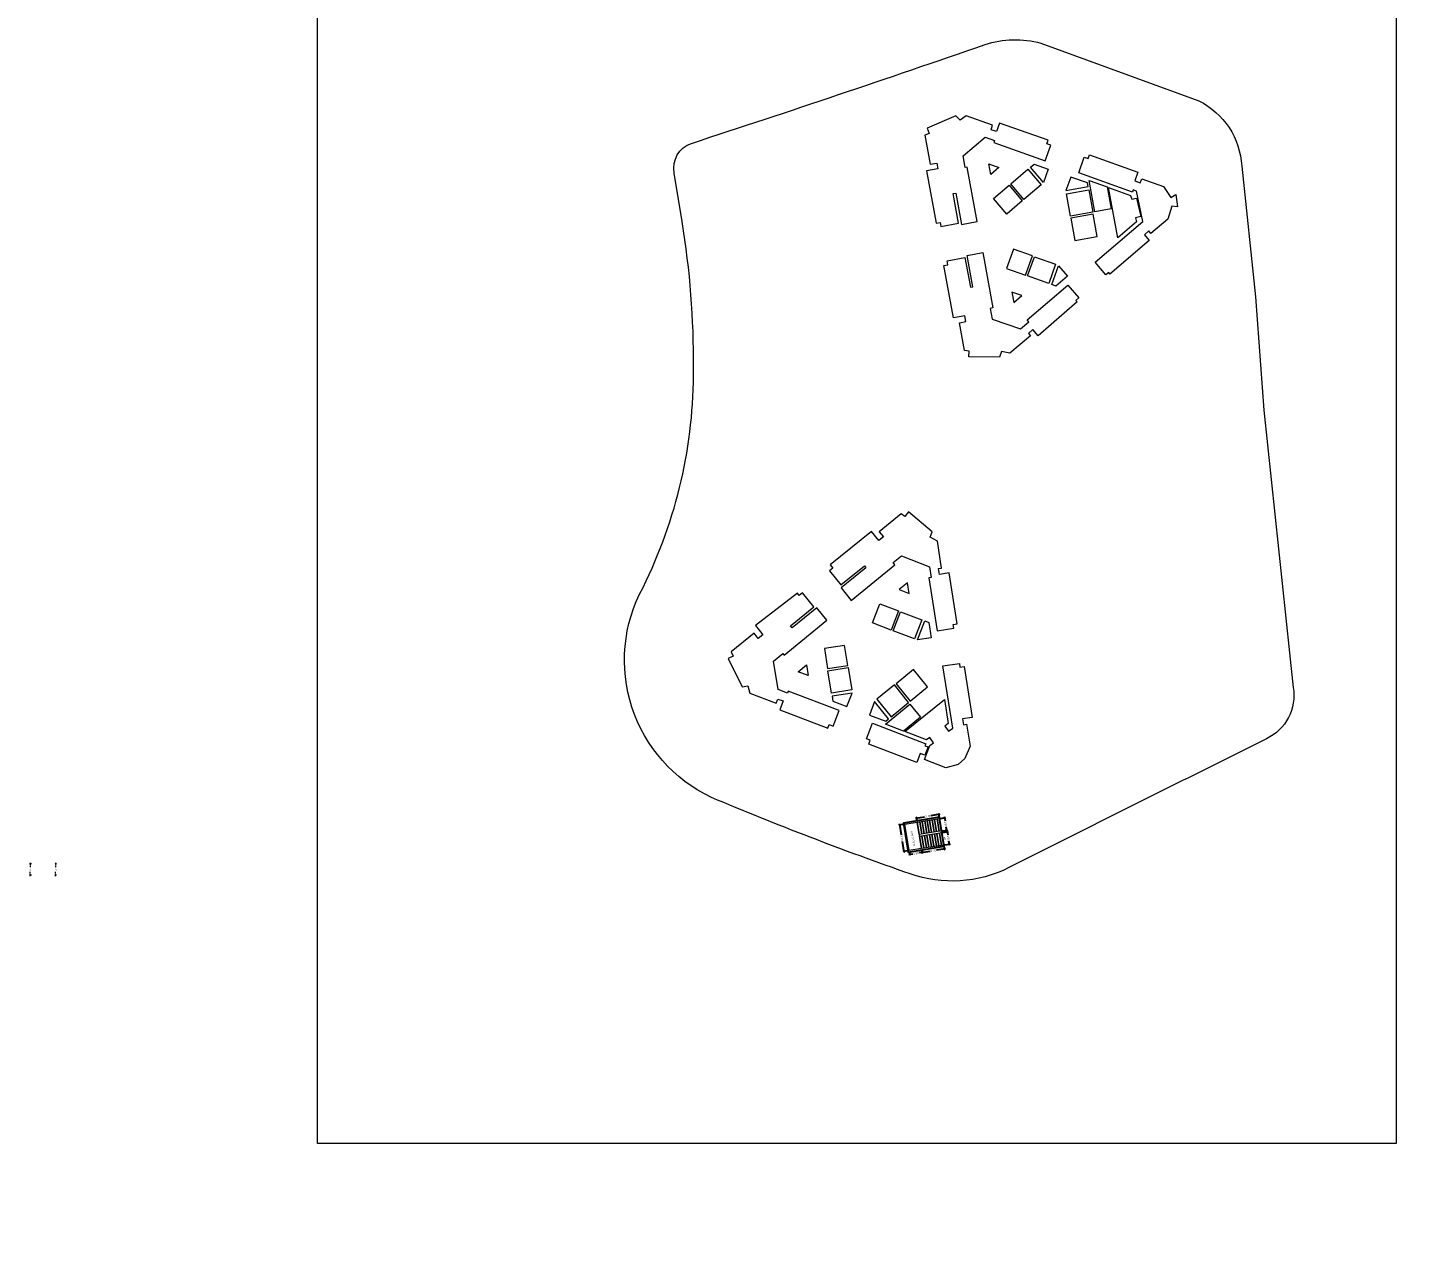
# Model space of a CAD drawing. Header units: metres. Extents: x 256329 to 886268, y -249371 to 355.
# Drawn here: x 286684.6 to 286850.1, y -1142.3 to -997.9 of the extents above; entities that cross this region are included whole.
import ezdxf

# ---------------------------------------------------------------- set-up
doc = ezdxf.new("R2010")
doc.units = ezdxf.units.M
doc.header["$MEASUREMENT"] = 0
doc.header["$PDMODE"] = 35
doc.linetypes.add('CONTINOUS', pattern=[0])
doc.linetypes.add('DASHED', pattern=[0.75, 0.5, -0.25])
doc.layers.get('0').update_dxf_attribs({"lineweight": 18})
doc.layers.get('Defpoints').update_dxf_attribs({"lineweight": 20})
doc.layers.add('A_TEXT', color=4, linetype='Continuous', lineweight=0, transparency=0.3)
for name, color, linetype, lineweight in [('BLK_2_FLR_2_BLT_UP_AREA', 14, 'DASHED', 9), ('BLK_2_FLR_2_BLT_UP_AREA_DEDUCT', 14, 'DASHED', 9), ('BLK_2_FLR_2_EXIT_WIDTH_STAIR', 1, 'DASHED', 9), ('BLK_2_FLR_2_STAIR_5_FLIGHT_1', 7, 'Continuous', 0), ('BLK_2_FLR_2_STAIR_5_FLIGHT_2', 7, 'Continuous', 0), ('BLK_2_FLR_2_STAIR_5_LANDING_1', 7, 'Continuous', 0)]:
    doc.layers.add(name, color=color, linetype=linetype, lineweight=lineweight)
doc.layers.add('BLK_2_FLR_2_STAIR_5', color=7, linetype='Continuous', plot=False)
doc.styles.add('Arial', font='arial.ttf')
doc.styles.get("Standard").update_dxf_attribs({"font": 'arial.ttf'})
doc.dimstyles.new('METRIC DIM', dxfattribs={"dimtxt": 0.23, "dimasz": 0.18, "dimexe": 0.1, "dimexo": 0.1, "dimgap": 0.09, "dimtad": 0, "dimzin": 0, "dimdsep": 46, "dimtxsty": 'Standard', "dimblk": 'OBLIQUE', "dimcen": 0, "dimdle": 0.1, "dimclrd": 147, "dimclre": 147, "dimclrt": 7, "dimadec": 0, "dimazin": 0, "dimtfac": 1, "dimtofl": 0, "dimtmove": 0, "dimatfit": 2, "dimfxl": 0.125, "dimtolj": 1, "dimtzin": 0, "dimarcsym": 0})
doc.dimstyles.new('RM DIM', dxfattribs={"dimtxt": 0.15, "dimasz": 0.1, "dimexe": 0.1, "dimexo": 0.1, "dimgap": 0.09, "dimtad": 0, "dimzin": 0, "dimdsep": 46, "dimtxsty": 'Standard', "dimblk": 'OBLIQUE', "dimcen": 0, "dimdle": 0.1, "dimclrd": 147, "dimclre": 147, "dimclrt": 7, "dimadec": 0, "dimazin": 0, "dimtfac": 1, "dimtofl": 0, "dimtmove": 1, "dimatfit": 2, "dimfxl": 0.125, "dimtolj": 1, "dimtzin": 0, "dimlwd": -1, "dimlwe": -1, "dimarcsym": 0})

# ---------------------------------------------------------------- blocks, each defined once
blk = doc.blocks.new('_Oblique')
at = {"color": 0, "linetype": 'ByBlock', "lineweight": -2}
blk.add_line((-0.5, -0.5), (0.5, 0.5), dxfattribs=at)
blk = doc.blocks.new('*D1413')
at = {"layer": 'BLK_2_FLR_2_STAIR_5_FLIGHT_1', "color": 147, "lineweight": -2, "transparency": 16777216}
for p, q in [((286791.31866, -1096.404377), (286792.365069, -1096.236988)), ((286791.359831, -1096.028671), (286791.4332, -1096.487326)), ((286794.182253, -1095.946303), (286793.135843, -1096.113691)), ((286794.025936, -1095.602188), (286794.099304, -1096.060843))]:
    blk.add_line(p, q, dxfattribs=at)
at = {"layer": 'Defpoints', "color": 0, "linetype": 'CONTINOUS', "transparency": 16777216}
for p in [(286791.344036, -1095.929926, 101009.856447), (286791.417404, -1096.388581), (286794.01014, -1095.503443, 101009.856447)]:
    blk.add_point(p, dxfattribs=at)
at = {"layer": 'BLK_2_FLR_2_STAIR_5_FLIGHT_1', "color": 147, "linetype": 'CONTINOUS', "lineweight": -2, "transparency": 16777216, "xscale": 0.18, "yscale": 0.18, "zscale": 0.18}
for p, rotation in [((286791.417404, -1096.388581), 189.088307), ((286794.083509, -1095.962098), 9.088307)]:
    blk.add_blockref('_Oblique', p, dxfattribs=dict(at, rotation=rotation))
at = {"layer": 'BLK_2_FLR_2_STAIR_5_FLIGHT_1', "color": 7, "linetype": 'CONTINOUS', "transparency": 16777216, "insert": (286792.750456, -1096.17534), "char_height": 0.23, "attachment_point": 5, "rotation": 9.08830687}
blk.add_mtext('\\A1;2.70', dxfattribs=at)
blk = doc.blocks.new('*D1414')
at = {"layer": 'BLK_2_FLR_2_STAIR_5_FLIGHT_1', "color": 147, "lineweight": -2, "transparency": 16777216}
for p, q in [((286793.87372, -1094.007954), (286794.52082, -1093.904441)), ((286794.40628, -1093.821492), (286794.480777, -1094.287203)), ((286794.674532, -1095.498436), (286794.600034, -1095.032725)), ((286794.110381, -1095.487408), (286794.757481, -1095.383895))]:
    blk.add_line(p, q, dxfattribs=at)
at = {"layer": 'Defpoints', "color": 0, "linetype": 'CONTINOUS', "transparency": 16777216}
for p in [(286793.774975, -1094.02375, 101009.856447), (286794.422075, -1093.920236), (286794.011636, -1095.503204, 101009.856447)]:
    blk.add_point(p, dxfattribs=at)
at = {"layer": 'BLK_2_FLR_2_STAIR_5_FLIGHT_1', "color": 147, "linetype": 'CONTINOUS', "lineweight": -2, "transparency": 16777216, "xscale": 0.18, "yscale": 0.18, "zscale": 0.18}
for p, rotation in [((286794.422075, -1093.920236), 99.08830700000001), ((286794.658736, -1095.399691), 279.088307)]:
    blk.add_blockref('_Oblique', p, dxfattribs=dict(at, rotation=rotation))
at = {"layer": 'BLK_2_FLR_2_STAIR_5_FLIGHT_1', "color": 7, "linetype": 'CONTINOUS', "transparency": 16777216, "insert": (286794.540406, -1094.659964), "char_height": 0.23, "attachment_point": 5, "rotation": 279.08830687}
blk.add_mtext('\\A1;1.50', dxfattribs=at)
blk = doc.blocks.new('*D1415')
at = {"layer": 'BLK_2_FLR_2_STAIR_5_FLIGHT_2', "color": 147, "lineweight": -2, "transparency": 16777216}
for p, q in [((286793.604399, -1092.329423), (286794.20614, -1092.233166)), ((286794.091599, -1092.150217), (286794.166234, -1092.616785)), ((286794.360125, -1093.828875), (286794.285491, -1093.362307)), ((286793.841334, -1093.810592), (286794.443074, -1093.714335))]:
    blk.add_line(p, q, dxfattribs=at)
at = {"layer": 'Defpoints', "color": 0, "linetype": 'CONTINOUS', "transparency": 16777216}
for p in [(286793.505655, -1092.345218, 101009.856447), (286794.107395, -1092.248961), (286793.74259, -1093.826387, 101009.856447)]:
    blk.add_point(p, dxfattribs=at)
at = {"layer": 'BLK_2_FLR_2_STAIR_5_FLIGHT_2', "color": 147, "linetype": 'CONTINOUS', "lineweight": -2, "transparency": 16777216, "xscale": 0.18, "yscale": 0.18, "zscale": 0.18}
for p, rotation in [((286794.107395, -1092.248961), 99.08830700000001), ((286794.34433, -1093.73013), 279.088307)]:
    blk.add_blockref('_Oblique', p, dxfattribs=dict(at, rotation=rotation))
at = {"layer": 'BLK_2_FLR_2_STAIR_5_FLIGHT_2', "color": 7, "linetype": 'CONTINOUS', "transparency": 16777216, "insert": (286794.225862, -1092.989546), "char_height": 0.23, "attachment_point": 5, "rotation": 279.08830687}
blk.add_mtext('\\A1;1.50', dxfattribs=at)
blk = doc.blocks.new('*D1416')
at = {"layer": 'BLK_2_FLR_2_STAIR_5_FLIGHT_2', "color": 147, "lineweight": -2, "transparency": 16777216}
for p, q in [((286793.525129, -1091.833875), (286792.478368, -1092.001319)), ((286793.489859, -1092.246474), (286793.410589, -1091.750926)), ((286790.660834, -1092.292061), (286791.707595, -1092.124616)), ((286790.823053, -1092.673069), (286790.743783, -1092.177521))]:
    blk.add_line(p, q, dxfattribs=at)
at = {"layer": 'Defpoints', "color": 0, "linetype": 'CONTINOUS', "transparency": 16777216}
for p in [(286790.759579, -1092.276265), (286790.838849, -1092.771813, 101009.856447), (286793.505655, -1092.345218, 101009.856447)]:
    blk.add_point(p, dxfattribs=at)
at = {"layer": 'BLK_2_FLR_2_STAIR_5_FLIGHT_2', "color": 147, "linetype": 'CONTINOUS', "lineweight": -2, "transparency": 16777216, "xscale": 0.18, "yscale": 0.18, "zscale": 0.18}
for p, rotation in [((286793.426385, -1091.84967), 9.088307), ((286790.759579, -1092.276265), 189.088307)]:
    blk.add_blockref('_Oblique', p, dxfattribs=dict(at, rotation=rotation))
at = {"layer": 'BLK_2_FLR_2_STAIR_5_FLIGHT_2', "color": 7, "linetype": 'CONTINOUS', "transparency": 16777216, "insert": (286792.092982, -1092.062968), "char_height": 0.23, "attachment_point": 5, "rotation": 9.08830687}
blk.add_mtext('\\A1;2.70', dxfattribs=at)
blk = doc.blocks.new('*D1417')
at = {"layer": 'BLK_2_FLR_2_STAIR_5_LANDING_1', "color": 147, "lineweight": -2, "transparency": 16777216}
for p, q in [((286789.83749, -1096.641312), (286790.304059, -1096.566677)), ((286789.878662, -1096.265606), (286789.952031, -1096.724261)), ((286791.516149, -1096.372785), (286791.04958, -1096.44742)), ((286791.359831, -1096.028671), (286791.4332, -1096.487326))]:
    blk.add_line(p, q, dxfattribs=at)
at = {"layer": 'Defpoints', "color": 0, "linetype": 'CONTINOUS', "transparency": 16777216}
for p in [(286789.862866, -1096.166861, 101009.856447), (286789.936235, -1096.625516), (286791.344036, -1095.929926, 101009.856447)]:
    blk.add_point(p, dxfattribs=at)
at = {"layer": 'BLK_2_FLR_2_STAIR_5_LANDING_1', "color": 147, "linetype": 'CONTINOUS', "lineweight": -2, "transparency": 16777216, "xscale": 0.18, "yscale": 0.18, "zscale": 0.18}
for p, rotation in [((286789.936235, -1096.625516), 189.088307), ((286791.417404, -1096.388581), 9.088307)]:
    blk.add_blockref('_Oblique', p, dxfattribs=dict(at, rotation=rotation))
at = {"layer": 'BLK_2_FLR_2_STAIR_5_LANDING_1', "color": 7, "linetype": 'CONTINOUS', "transparency": 16777216, "insert": (286790.67682, -1096.507049), "char_height": 0.23, "attachment_point": 5, "rotation": 9.08830687}
blk.add_mtext('\\A1;1.50', dxfattribs=at)
blk = doc.blocks.new('*D1418')
at = {"layer": 'BLK_2_FLR_2_STAIR_5_LANDING_1', "color": 147, "lineweight": -2, "transparency": 16777216}
for p, q in [((286789.258935, -1093.024544), (286788.646156, -1093.122567)), ((286788.729105, -1093.008027), (286788.936168, -1094.302455)), ((286789.265883, -1096.363629), (286789.05882, -1095.0692)), ((286789.764122, -1096.182657), (286789.151343, -1096.28068))]:
    blk.add_line(p, q, dxfattribs=at)
at = {"layer": 'Defpoints', "color": 0, "linetype": 'CONTINOUS', "transparency": 16777216}
for p in [(286788.744901, -1093.106771), (286789.35768, -1093.008748, 101009.856447), (286789.862866, -1096.166861, 101009.856447)]:
    blk.add_point(p, dxfattribs=at)
at = {"layer": 'BLK_2_FLR_2_STAIR_5_LANDING_1', "color": 147, "linetype": 'CONTINOUS', "lineweight": -2, "transparency": 16777216, "xscale": 0.18, "yscale": 0.18, "zscale": 0.18}
for p, rotation in [((286788.744901, -1093.106771), 99.08830700000001), ((286789.250087, -1096.264884), 279.088307)]:
    blk.add_blockref('_Oblique', p, dxfattribs=dict(at, rotation=rotation))
at = {"layer": 'BLK_2_FLR_2_STAIR_5_LANDING_1', "color": 7, "linetype": 'CONTINOUS', "transparency": 16777216, "insert": (286788.997494, -1094.685828), "char_height": 0.23, "attachment_point": 5, "rotation": 279.08830687}
blk.add_mtext('\\A1;3.20', dxfattribs=at)
blk = doc.blocks.new('*D1454')
at = {"layer": 'BLK_2_FLR_2_EXIT_WIDTH_STAIR', "color": 147, "ltscale": 0.1, "transparency": 16777216}
for p, q in [((286685.051959, -1097.743874), (286684.826959, -1097.743874)), ((286684.926959, -1097.643874), (286684.926959, -1098.151918)), ((286685.051959, -1099.115474), (286684.826959, -1099.115474)), ((286684.926959, -1099.215474), (286684.926959, -1098.70743))]:
    blk.add_line(p, q, dxfattribs=at)
at = {"layer": 'Defpoints', "color": 0, "ltscale": 0.1, "transparency": 16777216}
for p in [(286685.234022, -1097.743874), (286684.926959, -1099.115474), (286685.234022, -1099.115474)]:
    blk.add_point(p, dxfattribs=at)
at = {"layer": 'BLK_2_FLR_2_EXIT_WIDTH_STAIR', "color": 147, "ltscale": 0.1, "transparency": 16777216, "xscale": 0.1, "yscale": 0.1, "zscale": 0.1}
for p, rotation in [((286684.926959, -1097.743874), 90), ((286684.926959, -1099.115474), 270)]:
    blk.add_blockref('_Oblique', p, dxfattribs=dict(at, rotation=rotation))
at = {"layer": 'BLK_2_FLR_2_EXIT_WIDTH_STAIR', "color": 7, "ltscale": 0.1, "transparency": 16777216, "insert": (286684.926959, -1098.429674), "char_height": 0.15, "attachment_point": 5, "rotation": 90}
blk.add_mtext('\\A1;1.37', dxfattribs=at)
blk = doc.blocks.new('*D1455')
at = {"layer": 'BLK_2_FLR_2_EXIT_WIDTH_STAIR', "color": 147, "ltscale": 0.1, "transparency": 16777216}
for p, q in [((286688.071489, -1097.743874), (286687.846489, -1097.743874)), ((286687.946489, -1097.643874), (286687.946489, -1098.151918)), ((286688.071489, -1099.115474), (286687.846489, -1099.115474)), ((286687.946489, -1099.215474), (286687.946489, -1098.70743))]:
    blk.add_line(p, q, dxfattribs=at)
at = {"layer": 'Defpoints', "color": 0, "ltscale": 0.1, "transparency": 16777216}
for p in [(286688.253552, -1097.743874), (286687.946489, -1099.115474), (286688.253552, -1099.115474)]:
    blk.add_point(p, dxfattribs=at)
at = {"layer": 'BLK_2_FLR_2_EXIT_WIDTH_STAIR', "color": 147, "ltscale": 0.1, "transparency": 16777216, "xscale": 0.1, "yscale": 0.1, "zscale": 0.1}
for p, rotation in [((286687.946489, -1097.743874), 90), ((286687.946489, -1099.115474), 270)]:
    blk.add_blockref('_Oblique', p, dxfattribs=dict(at, rotation=rotation))
at = {"layer": 'BLK_2_FLR_2_EXIT_WIDTH_STAIR', "color": 7, "ltscale": 0.1, "transparency": 16777216, "insert": (286687.946489, -1098.429674), "char_height": 0.15, "attachment_point": 5, "rotation": 90}
blk.add_mtext('\\A1;1.37', dxfattribs=at)

msp = doc.modelspace()

# ---------------------------------------------------------------- linework, layer by layer
at = {"elevation": 101311.467758}
msp.add_lwpolyline([(286719.223832, -847.172887), (286848.028982, -847.172887), (286848.028982, -1131.117131), (286719.223832, -1131.117131)], close=True, dxfattribs=at)
at = {"layer": 'BLK_2_FLR_2_BLT_UP_AREA', "color": 14, "linetype": 'CONTINOUS', "elevation": 101113.153553}
msp.add_lwpolyline([(286763.875653, -1011.741115, 0.004672), (286798.929046, -999.946058, -0.144172), (286805.592697, -999.773731), (286824.45823, -1006.668624, -0.26933), (286829.58134, -1014.447982), (286831.224775, -1030.053324), (286832.233429, -1043.577673), (286835.744992, -1076.684447, -0.334868), (286832.528478, -1082.822785), (286824.670061, -1086.753192, 0.001277), (286801.77504, -1098.204192, -0.202785), (286789.995791, -1098.958747, -0.015567), (286766.266803, -1089.828625, -0.430968), (286758.089759, -1064.743073, 0.117898), (286764.120773, -1038.588112, 0.042938), (286762.760844, -1021.085735), (286761.80601, -1015.283243, -0.370217)], format="xyb", close=True, dxfattribs=at)
at = {"layer": 'BLK_2_FLR_2_BLT_UP_AREA_DEDUCT', "color": 14, "linetype": 'CONTINOUS'}
for points, elevation in [([(286806.778917, -1011.95517), (286806.30839, -1011.786041), (286806.463599, -1011.353727), (286800.660388, -1009.344071), (286800.304559, -1010.343127), (286799.645158, -1010.108202), (286799.830312, -1009.588143), (286796.660621, -1008.459658), (286795.95871, -1008.963155), (286795.463452, -1008.459896), (286792.010566, -1009.925619), (286792.271741, -1010.574537), (286791.761743, -1010.7798), (286792.398355, -1014.230772), (286793.175689, -1014.088568), (286793.301655, -1014.777141), (286791.95584, -1015.027991), (286793.094793, -1021.264628), (286793.567432, -1021.178383), (286793.657193, -1021.670286), (286795.781094, -1021.282745), (286795.133941, -1017.736118), (286795.429122, -1017.682256), (286796.11701, -1021.429255), (286797.994672, -1021.086628), (286796.807516, -1014.580794), (286796.566068, -1014.624488), (286796.310416, -1013.218993), (286798.951492, -1011.000848), (286800.067935, -1011.400546), (286799.985576, -1011.631196), (286806.104358, -1013.83125)], 101215.477227), ([(286800.58196, -1014.631674), (286799.605201, -1015.459474), (286799.377306, -1014.199601)], 101316.55521), ([(286806.472575, -1014.821725), (286805.908674, -1016.398572), (286804.358494, -1014.575727), (286804.784964, -1014.211603)], 101316.618613), ([(286810.779295, -1013.382513), (286811.250383, -1013.550073), (286811.402191, -1013.12973), (286817.183908, -1015.200125), (286816.815346, -1016.234029), (286817.473086, -1016.467865), (286817.644123, -1015.987673), (286820.224899, -1016.906906), (286821.10733, -1018.19948), (286821.727878, -1017.866942), (286821.925067, -1019.322712), (286821.232322, -1019.222191), (286820.758, -1020.77701), (286818.74648, -1022.486705), (286818.504542, -1022.202056), (286817.961968, -1022.659533), (286818.525303, -1023.342111), (286813.852661, -1027.338476), (286813.695799, -1027.15507), (286813.353665, -1027.44581), (286812.065369, -1025.929759), (286817.793236, -1021.062341), (286817.004149, -1017.442043), (286816.628612, -1017.307978), (286816.541758, -1017.551266), (286810.112758, -1015.256768)], 101215.477227), ([(286804.053171, -1014.833932), (286805.632413, -1016.692023), (286803.575625, -1018.440143), (286801.998301, -1016.583348)], 101215.477227), ([(286809.162878, -1015.782124), (286808.59248, -1017.380925), (286811.24292, -1016.896833), (286811.164583, -1016.467935)], 101316.618613), ([(286801.802543, -1016.749469), (286803.380469, -1018.606011), (286801.56185, -1020.167484), (286801.523608, -1020.196965), (286799.94174, -1018.330612)], 101215.490836), ([(286811.315194, -1017.291667), (286811.800062, -1019.946356), (286809.130376, -1020.435899), (286808.64476, -1017.779929)], 101316.618613), ([(286813.528264, -1016.914734), (286813.995495, -1019.548656), (286812.028125, -1019.90837), (286811.369039, -1016.166433)], 101311.604143), ([(286813.684347, -1017.009655), (286816.303558, -1017.951813), (286816.444893, -1018.419995), (286817.023216, -1018.301482), (286817.517765, -1020.487962), (286816.913728, -1020.626244), (286817.034347, -1021.116993), (286814.77834, -1023.019252)], 101215.477227), ([(286811.844826, -1020.192316), (286809.175837, -1020.681731), (286809.66003, -1023.342291), (286812.329945, -1022.848377)], 101215.477227), ([(286808.825993, -1028.681055), (286810.116518, -1030.196966), (286809.773792, -1030.488736), (286809.938563, -1030.679738), (286805.266293, -1034.71033), (286804.64203, -1033.981094), (286804.108777, -1034.43515), (286804.349814, -1034.718973), (286801.890466, -1036.80757), (286800.915106, -1036.606677), (286800.677831, -1037.265824), (286796.997622, -1037.236296), (286797.026669, -1036.537188), (286796.473339, -1036.478061), (286795.864126, -1033.154361), (286796.644355, -1033.012327), (286796.518814, -1032.322699), (286795.174636, -1032.569088), (286794.029952, -1026.333566), (286794.496509, -1026.248013), (286794.405535, -1025.75189), (286796.529102, -1025.362762), (286797.178111, -1028.904556), (286797.473212, -1028.850443), (286796.78761, -1025.115664), (286798.666674, -1024.772295), (286799.872977, -1031.387058), (286799.531887, -1031.451237), (286799.764376, -1032.725092), (286803.173184, -1033.878703), (286804.151427, -1033.048838), (286803.956502, -1032.819479)], 101215.477227), ([(286804.585776, -1025.176976), (286802.320639, -1024.384479), (286801.504084, -1026.673572), (286803.760727, -1027.490696)], 101215.477227), ([(286804.818695, -1025.268931), (286807.361742, -1026.176075), (286806.541404, -1028.475774), (286803.99965, -1027.565004)], 101215.76944), ([(286807.398651, -1028.781567), (286806.917893, -1028.610073), (286807.723276, -1026.3523), (286808.796636, -1027.599129)], 101215.477227), ([(286802.367439, -1030.746515), (286803.343232, -1029.918722), (286802.137572, -1029.487907)], 101316.55521), ([(286795.193346, -1069.620286), (286795.122918, -1069.175965), (286795.599788, -1069.099829), (286794.630372, -1063.013215), (286793.496227, -1063.194342), (286793.385002, -1062.494163), (286793.385002, -1062.49789), (286793.752747, -1062.435745), (286793.242336, -1059.249333), (286792.370701, -1058.767735), (286792.619042, -1058.112677), (286789.803891, -1055.742079), (286789.371369, -1056.292098), (286788.912543, -1055.977219), (286786.288493, -1058.106184), (286786.788897, -1058.721429), (286786.245095, -1059.163726), (286785.359475, -1058.072545), (286780.434431, -1062.071431), (286780.7551, -1062.466732), (286780.366957, -1062.781594), (286781.727258, -1064.458061), (286784.523355, -1062.189282), (286784.712364, -1062.42228), (286781.760841, -1064.816571), (286782.964675, -1066.298712), (286788.179738, -1062.062901), (286787.967542, -1061.785029), (286788.972486, -1060.968421), (286792.312374, -1062.308548), (286792.515957, -1063.575114), (286792.218728, -1063.622615), (286793.227226, -1069.933037)], 101215.224143), ([(286780.053494, -1068.665148), (286778.847169, -1067.180724), (286775.897379, -1069.577887), (286775.708151, -1069.345036), (286778.505955, -1067.071239), (286777.144387, -1065.395892), (286776.756239, -1065.711225), (286776.537783, -1065.444924), (286771.510717, -1069.316102), (286772.392055, -1070.401608), (286771.848615, -1070.842827), (286771.350521, -1070.229335), (286768.622899, -1072.437175), (286768.870834, -1072.952145), (286768.263775, -1073.247914), (286769.926683, -1076.606678), (286770.617982, -1076.496654), (286770.836421, -1077.386829), (286773.977475, -1078.590241), (286774.175434, -1078.073543), (286774.833738, -1078.310056), (286774.42428, -1079.382826), (286780.15675, -1081.561687), (286780.328668, -1081.131566), (286780.796132, -1081.308985), (286781.503775, -1079.441526), (286775.427575, -1077.139051), (286775.337106, -1077.366257), (286774.228875, -1076.944325), (286773.664714, -1073.5418), (286774.772042, -1072.63925), (286774.927876, -1072.83044)], 101215.224143), ([(286789.882367, -1065.459542), (286789.678896, -1064.195457), (286788.686709, -1065.00335)], 101311.467758), ([(286786.360594, -1066.702876), (286788.602045, -1067.559456), (286787.727897, -1069.844948), (286785.493657, -1068.96824)], 101215.67248), ([(286788.845538, -1067.653838), (286791.36717, -1068.617641), (286790.493022, -1070.903133), (286787.978602, -1069.919203)], 101215.54771), ([(286791.727829, -1068.755668), (286792.207899, -1068.939387), (286792.498665, -1070.760552), (286790.864135, -1071.014166)], 101215.224143), ([(286782.166632, -1071.666633), (286779.746126, -1072.053721), (286780.126343, -1074.437374), (286782.548402, -1074.059386)], 101316.509286), ([(286777.626576, -1074.004436), (286777.828541, -1075.268763), (286776.632877, -1074.810936)], 101316.55521), ([(286783.013401, -1076.969561), (286780.594187, -1077.357753), (286780.168319, -1074.69155), (286782.587493, -1074.306311)], 101316.55521), ([(286792.078431, -1076.633362), (286790.398633, -1074.565372), (286788.303538, -1076.267694), (286789.993324, -1078.335723)], 101215.308574), ([(286796.502075, -1085.186315), (286795.742105, -1085.88202), (286794.231211, -1086.290227), (286791.701992, -1085.312294), (286792.346489, -1083.625388), (286792.794884, -1083.294263), (286792.343317, -1082.682771), (286791.924613, -1082.950976), (286789.351988, -1081.968001), (286794.079157, -1078.131392), (286794.544846, -1081.017079), (286794.134112, -1081.322616), (286794.576759, -1081.91767), (286795.085857, -1081.552062), (286793.899252, -1074.129652), (286795.86381, -1073.815591), (286795.934823, -1074.259801), (286796.427803, -1074.199293), (286797.378683, -1080.27778), (286796.26044, -1080.453606), (286796.37139, -1081.148067), (286796.734983, -1081.089802), (286797.152731, -1083.696653)], 101215.181502), ([(286788.111311, -1076.396198), (286786.010577, -1078.111681), (286787.708409, -1080.214712), (286789.800539, -1078.507951)], 101316.55521), ([(286783.047601, -1077.36367), (286780.6598, -1077.745956), (286780.747123, -1078.313933), (286782.441569, -1078.952847)], 101215.224143), ([(286785.716907, -1078.384568), (286785.115744, -1079.9843), (286787.071594, -1080.728337), (286787.400817, -1080.457409)], 101215.224143), ([(286787.029295, -1081.080523), (286789.966013, -1078.706548), (286791.223464, -1080.254588), (286789.178563, -1081.901738)], 101311.464475), ([(286792.124314, -1083.786347), (286791.745968, -1084.775374), (286791.201881, -1084.583828), (286790.798062, -1085.643665), (286785.060067, -1083.449844), (286785.230642, -1083.005022), (286784.763436, -1082.825836), (286785.475763, -1080.968529), (286791.851703, -1083.405374), (286791.759383, -1083.646799)], 101215.224143)]:
    msp.add_lwpolyline(points, close=True, dxfattribs=dict(at, elevation=elevation))
at = {"layer": 'BLK_2_FLR_2_STAIR_5', "color": 7, "linetype": 'CONTINOUS', "elevation": 101009.856447}
msp.add_lwpolyline([(286794.0354, -1095.65131), (286793.504953, -1092.345331), (286793.48126, -1092.197214), (286789.182434, -1092.884874), (286789.738443, -1096.338671), (286794.0354, -1095.65131)], close=True, dxfattribs=at)
at = {"layer": 'BLK_2_FLR_2_STAIR_5_FLIGHT_1', "linetype": 'CONTINOUS', "elevation": 101009.856447}
msp.add_lwpolyline([(286791.107375, -1094.450472), (286793.773479, -1094.023989), (286794.01014, -1095.503443), (286791.344036, -1095.929926), (286791.107375, -1094.450472)], close=True, dxfattribs=at)
at = {"layer": 'BLK_2_FLR_2_STAIR_5_FLIGHT_1', "color": 3, "linetype": 'CONTINOUS', "elevation": 101009.856447}
for points in [[(286791.107375, -1094.450472), (286791.344036, -1095.929926)], [(286791.640269, -1095.882539), (286791.403609, -1094.403085)], [(286791.936503, -1095.835152), (286791.699843, -1094.355698)], [(286792.232737, -1095.787765), (286791.996076, -1094.308311)], [(286792.528971, -1095.740378), (286792.29231, -1094.260924)], [(286792.825205, -1095.692991), (286792.588544, -1094.213537)], [(286793.121438, -1095.645604), (286792.884778, -1094.16615)], [(286793.417672, -1095.598217), (286793.181012, -1094.118763)], [(286793.714163, -1095.550789), (286793.477503, -1094.071335)], [(286793.773479, -1094.023989), (286794.01014, -1095.503443)]]:
    msp.add_lwpolyline(points, close=True, dxfattribs=at)
at = {"layer": 'BLK_2_FLR_2_STAIR_5_FLIGHT_2', "color": 7, "linetype": 'CONTINOUS', "elevation": 101009.856447}
msp.add_lwpolyline([(286790.838849, -1092.771813), (286793.504953, -1092.345331), (286793.741888, -1093.8265), (286791.075784, -1094.252982), (286790.838849, -1092.771813)], close=True, dxfattribs=at)
at = {"layer": 'BLK_2_FLR_2_STAIR_5_FLIGHT_2', "color": 3, "linetype": 'CONTINOUS', "elevation": 101009.856447}
for points in [[(286791.075784, -1094.252982), (286790.838849, -1092.771813)], [(286791.372017, -1094.205595), (286791.135083, -1092.724426)], [(286791.668251, -1094.158208), (286791.431316, -1092.677039)], [(286791.964485, -1094.110821), (286791.72755, -1092.629652)], [(286792.260719, -1094.063435), (286792.023784, -1092.582265)], [(286792.556953, -1094.016048), (286792.320018, -1092.534878)], [(286792.853187, -1093.968661), (286792.616252, -1092.487491)], [(286793.14942, -1093.921274), (286792.912486, -1092.440105)], [(286793.445911, -1093.873846), (286793.208976, -1092.392676)], [(286793.741888, -1093.8265), (286793.504953, -1092.345331)]]:
    msp.add_lwpolyline(points, close=True, dxfattribs=at)
at = {"layer": 'BLK_2_FLR_2_STAIR_5_LANDING_1', "color": 7, "linetype": 'CONTINOUS', "elevation": 101009.856447}
msp.add_lwpolyline([(286789.35768, -1093.008748), (286790.838849, -1092.771813), (286791.344036, -1095.929926), (286789.862866, -1096.166861), (286789.35768, -1093.008748)], close=True, dxfattribs=at)

# ---------------------------------------------------------------- texts
at = {"layer": 'A_TEXT', "lineweight": 0, "insert": (286794.359462, -1095.336897, 101009.820904), "char_height": 0.2, "width": 2.485498, "attachment_point": 7, "rotation": 99.08830687, "style": 'Arial'}
msp.add_mtext('\\pxi2.2673;UP', dxfattribs=at)
at = {"layer": 'BLK_2_FLR_2_STAIR_5', "color": 7, "linetype": 'CONTINOUS', "insert": (286790.395039, -1095.624789), "char_height": 0.2, "attachment_point": 1, "rotation": 101.72227527}
msp.add_mtext_dynamic_manual_height_columns('FLR_HT_M=3', width=2.272281, gutter_width=0.405, heights=[0.300679], dxfattribs=at)

# ---------------------------------------------------------------- dimensions: what is measured, and where the dimension line sits
at = {"layer": 'BLK_2_FLR_2_EXIT_WIDTH_STAIR', "color": 7, "ltscale": 0.1}
for base, p1, p2, picture, middle in [((286684.926959, -1099.115474), (286685.234022, -1097.743874), (286685.234022, -1099.115474), '*D1454', (286684.926959, -1098.429674)), ((286687.946489, -1099.115474), (286688.253552, -1097.743874), (286688.253552, -1099.115474), '*D1455', (286687.946489, -1098.429674))]:
    dim = msp.add_linear_dim(base=base, p1=p1, p2=p2, angle=90, dimstyle='RM DIM', override={"dimfxlon": 1, "dimarcsym": 1}, dxfattribs=at)
    dim.commit()
    dim.dimension.update_dxf_attribs({"geometry": picture, "text_midpoint": middle})
at = {"layer": 'BLK_2_FLR_2_STAIR_5_FLIGHT_1', "color": 2, "linetype": 'CONTINOUS'}
dim = msp.add_aligned_dim(p1=(286794.011636, -1095.503204, 101009.856447), p2=(286793.774975, -1094.02375, 101009.856447), distance=-0.655327, dimstyle='METRIC DIM', override={"dimfxl": 0.18}, dxfattribs=at)
dim.commit()
dim.dimension.update_dxf_attribs({"geometry": '*D1414', "text_midpoint": (286794.540406, -1094.659964)})
at = {"layer": 'BLK_2_FLR_2_STAIR_5_FLIGHT_1', "color": 1, "linetype": 'CONTINOUS'}
dim = msp.add_aligned_dim(p1=(286794.01014, -1095.503443, 101009.856447), p2=(286791.344036, -1095.929926, 101009.856447), distance=0.464486, dimstyle='METRIC DIM', override={"dimfxl": 0.18}, dxfattribs=at)
dim.commit()
dim.dimension.update_dxf_attribs({"geometry": '*D1413', "text_midpoint": (286792.750456, -1096.17534)})
at = {"layer": 'BLK_2_FLR_2_STAIR_5_FLIGHT_2', "color": 1, "linetype": 'CONTINOUS'}
dim = msp.add_aligned_dim(p1=(286793.505655, -1092.345218, 101009.856447), p2=(286790.838849, -1092.771813, 101009.856447), distance=-0.501848, dimstyle='METRIC DIM', override={"dimfxl": 0.18}, dxfattribs=at)
dim.commit()
dim.dimension.update_dxf_attribs({"geometry": '*D1416', "text_midpoint": (286792.092982, -1092.062968)})
at = {"layer": 'BLK_2_FLR_2_STAIR_5_FLIGHT_2', "color": 2, "linetype": 'CONTINOUS'}
dim = msp.add_aligned_dim(p1=(286793.74259, -1093.826387, 101009.856447), p2=(286793.505655, -1092.345218, 101009.856447), distance=-0.60939, dimstyle='METRIC DIM', override={"dimfxl": 0.18}, dxfattribs=at)
dim.commit()
dim.dimension.update_dxf_attribs({"geometry": '*D1415', "text_midpoint": (286794.225862, -1092.989546)})
at = {"layer": 'BLK_2_FLR_2_STAIR_5_LANDING_1', "color": 2, "linetype": 'CONTINOUS'}
dim = msp.add_aligned_dim(p1=(286789.862866, -1096.166861, 101009.856447), p2=(286789.35768, -1093.008748, 101009.856447), distance=0.62057, dimstyle='METRIC DIM', override={"dimfxl": 0.18}, dxfattribs=at)
dim.commit()
dim.dimension.update_dxf_attribs({"geometry": '*D1418', "text_midpoint": (286788.997494, -1094.685828)})
at = {"layer": 'BLK_2_FLR_2_STAIR_5_LANDING_1', "color": 1, "linetype": 'CONTINOUS'}
dim = msp.add_aligned_dim(p1=(286791.344036, -1095.929926, 101009.856447), p2=(286789.862866, -1096.166861, 101009.856447), distance=0.464486, dimstyle='METRIC DIM', override={"dimfxl": 0.18}, dxfattribs=at)
dim.commit()
dim.dimension.update_dxf_attribs({"geometry": '*D1417', "text_midpoint": (286790.67682, -1096.507049)})

doc.saveas('drawing.dxf')
